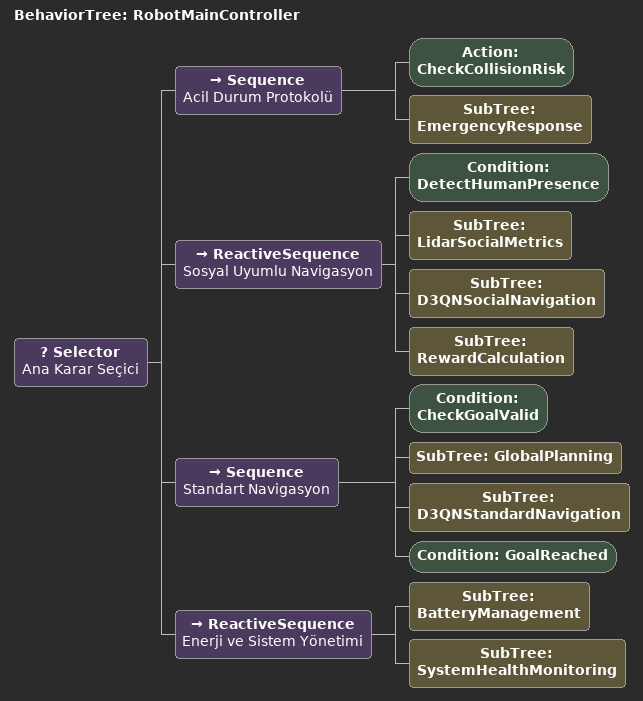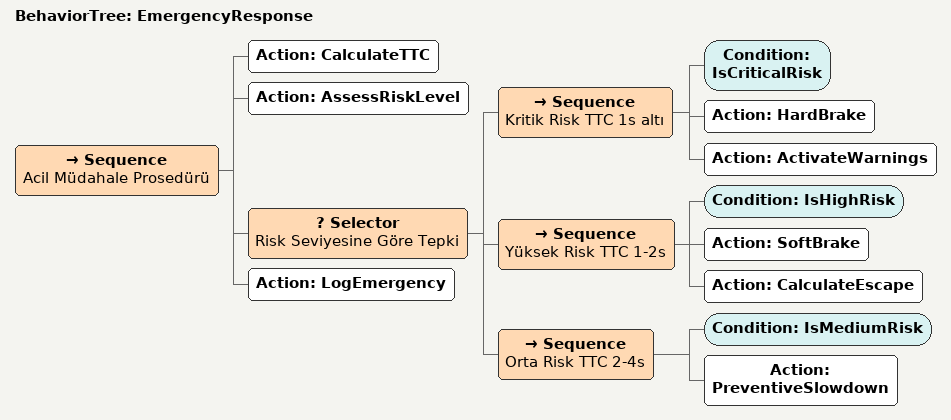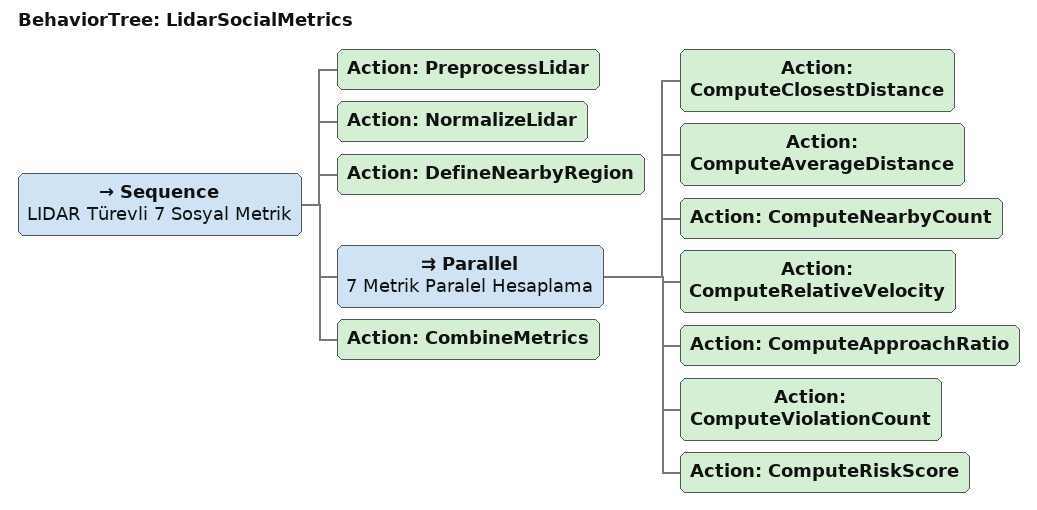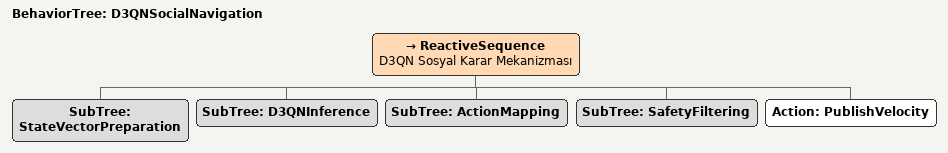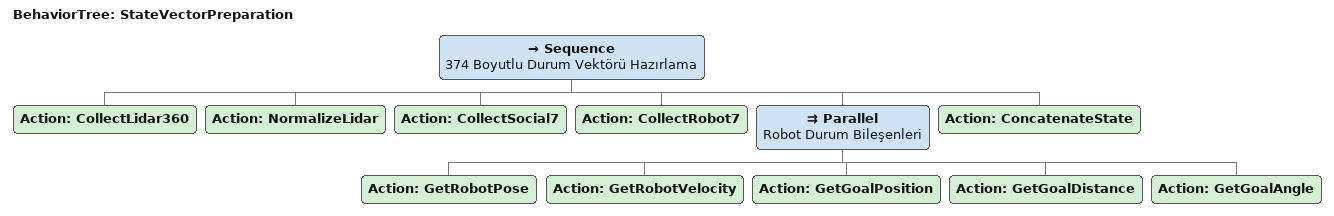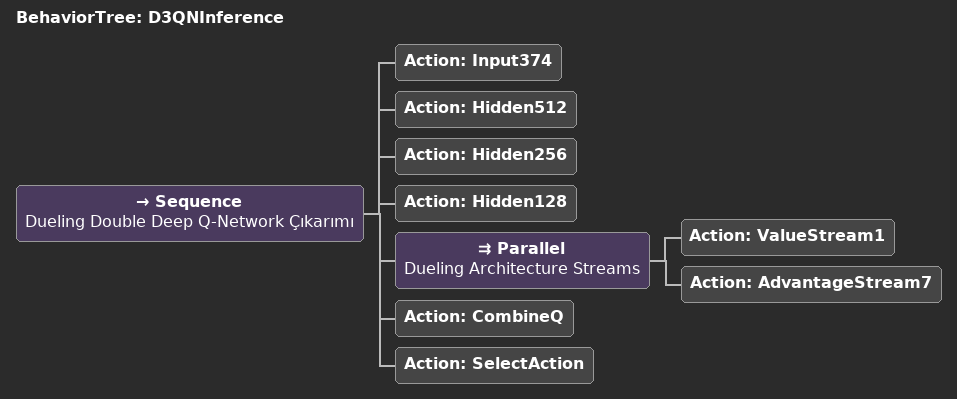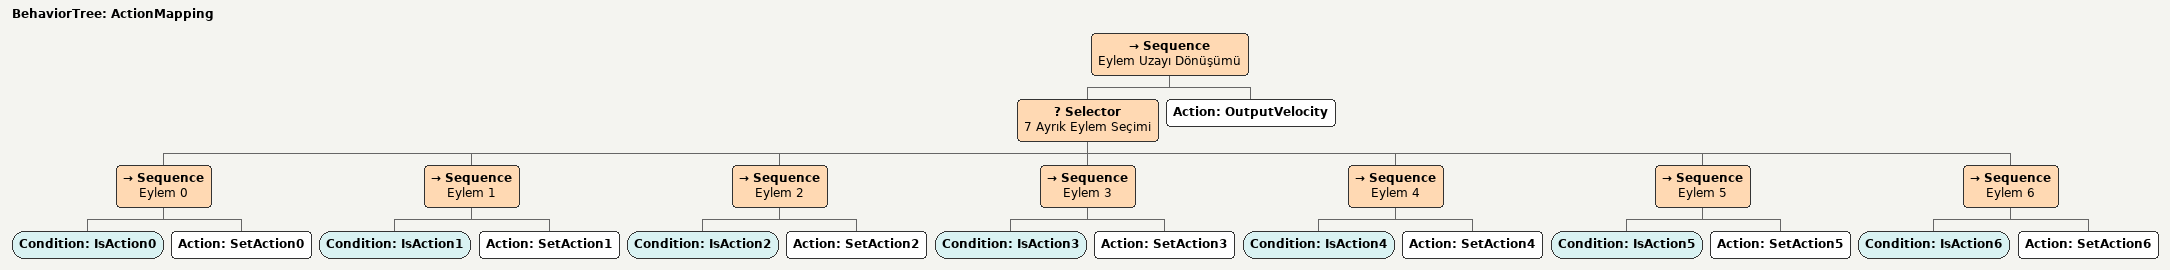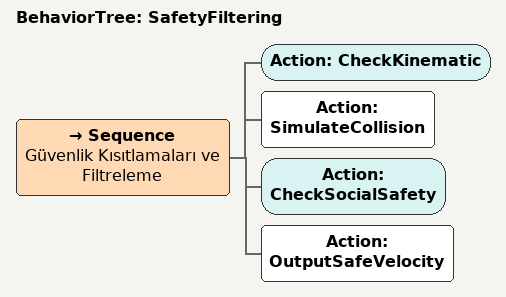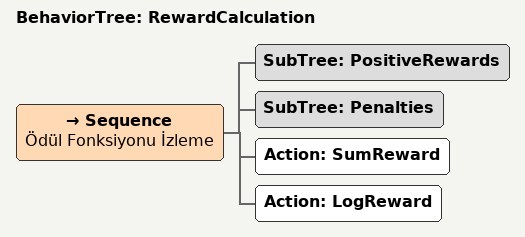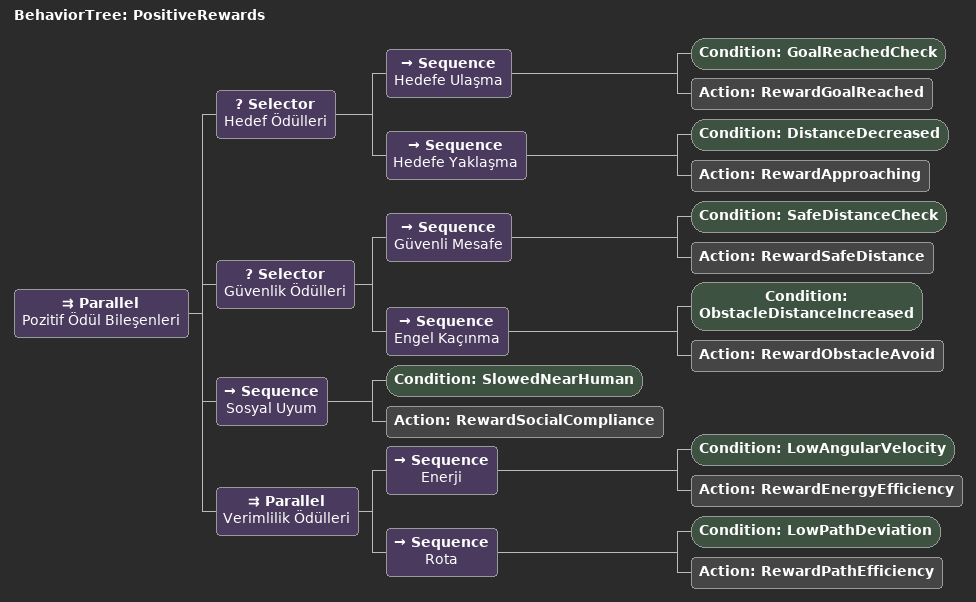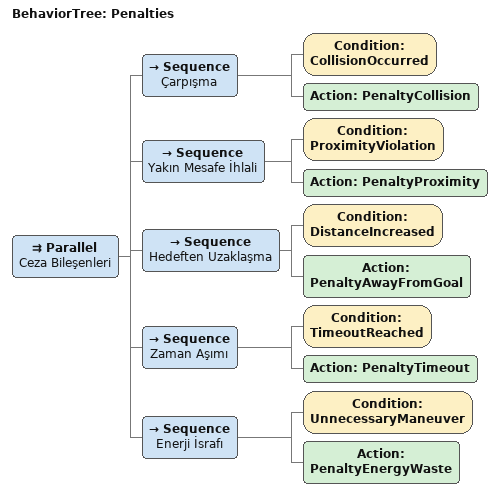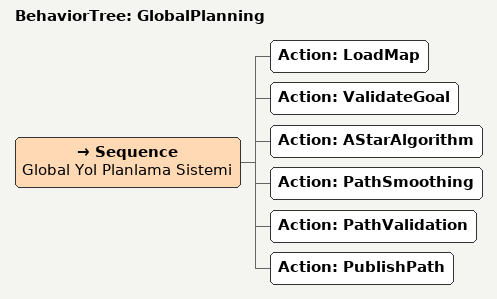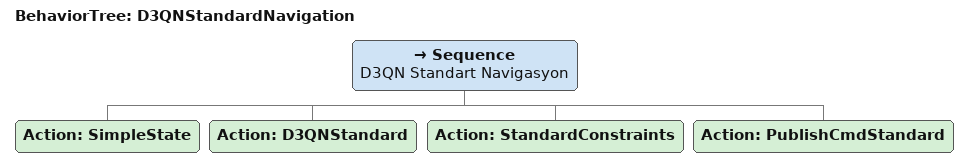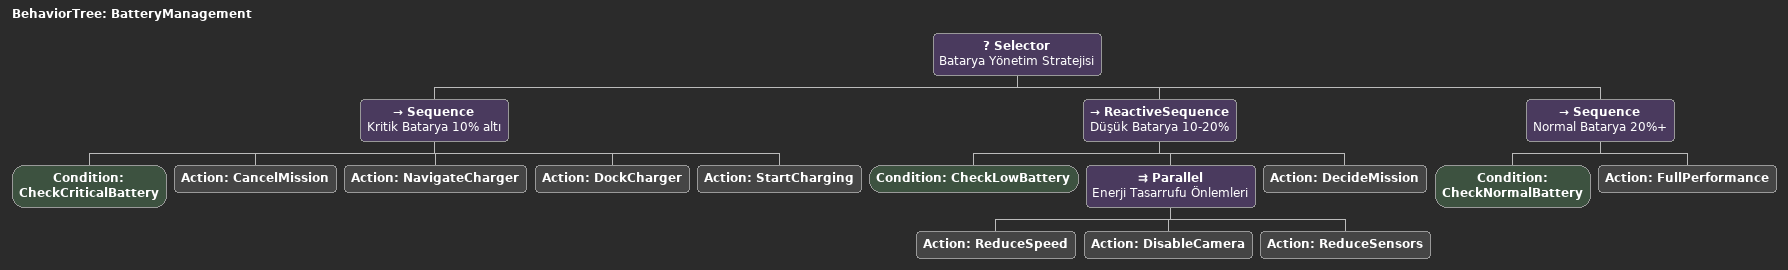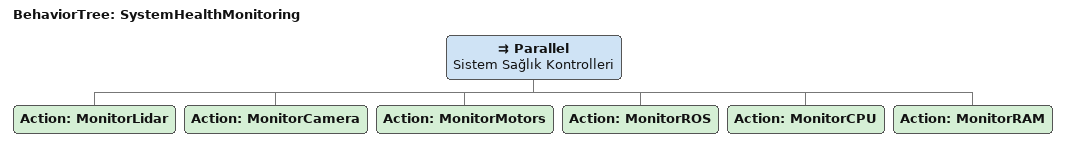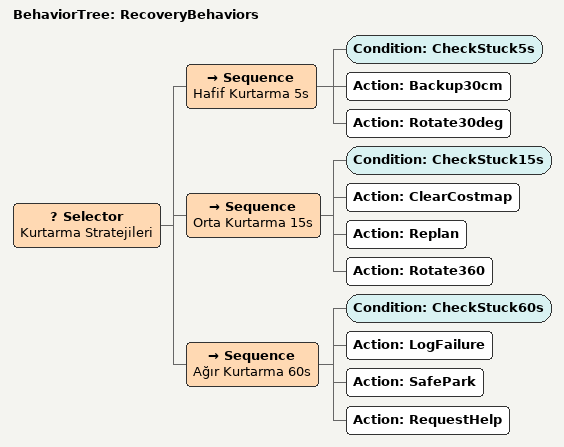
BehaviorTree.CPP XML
<?xml version="1.0" encoding="UTF-8"?>
<root main_tree_to_execute="RobotMainController">

    <BehaviorTree ID="RobotMainController">
        <Selector name="Ana Karar Seçici">

            <Sequence name="Acil Durum Protokolü">
                <Action ID="CheckCollisionRisk"/>
                <SubTree ID="EmergencyResponse"/>
            </Sequence>

            <ReactiveSequence name="Sosyal Uyumlu Navigasyon">
                <Condition ID="DetectHumanPresence"/>
                <SubTree ID="LidarSocialMetrics"/>
                <SubTree ID="D3QNSocialNavigation"/>
                <SubTree ID="RewardCalculation"/>
            </ReactiveSequence>

            <Sequence name="Standart Navigasyon">
                <Condition ID="CheckGoalValid"/>
                <SubTree ID="GlobalPlanning"/>
                <SubTree ID="D3QNStandardNavigation"/>
                <Condition ID="GoalReached"/>
            </Sequence>

            <ReactiveSequence name="Enerji ve Sistem Yönetimi">
                <SubTree ID="BatteryManagement"/>
                <SubTree ID="SystemHealthMonitoring"/>
            </ReactiveSequence>

        </Selector>
    </BehaviorTree>

    <BehaviorTree ID="EmergencyResponse">
        <Sequence name="Acil Müdahale Prosedürü">
            <Action ID="CalculateTTC"/>
            <Action ID="AssessRiskLevel"/>

            <Selector name="Risk Seviyesine Göre Tepki">
                <Sequence name="Kritik Risk TTC 1s altı">
                    <Condition ID="IsCriticalRisk"/>
                    <Action ID="HardBrake"/>
                    <Action ID="ActivateWarnings"/>
                </Sequence>

                <Sequence name="Yüksek Risk TTC 1-2s">
                    <Condition ID="IsHighRisk"/>
                    <Action ID="SoftBrake"/>
                    <Action ID="CalculateEscape"/>
                </Sequence>

                <Sequence name="Orta Risk TTC 2-4s">
                    <Condition ID="IsMediumRisk"/>
                    <Action ID="PreventiveSlowdown"/>
                </Sequence>
            </Selector>

            <Action ID="LogEmergency"/>
        </Sequence>
    </BehaviorTree>

    <BehaviorTree ID="LidarSocialMetrics">
        <Sequence name="LIDAR Türevli 7 Sosyal Metrik">
            <Action ID="PreprocessLidar"/>
            <Action ID="NormalizeLidar"/>
            <Action ID="DefineNearbyRegion"/>

            <Parallel name="7 Metrik Paralel Hesaplama">
                <Action ID="ComputeClosestDistance"/>
                <Action ID="ComputeAverageDistance"/>
                <Action ID="ComputeNearbyCount"/>
                <Action ID="ComputeRelativeVelocity"/>
                <Action ID="ComputeApproachRatio"/>
                <Action ID="ComputeViolationCount"/>
                <Action ID="ComputeRiskScore"/>
            </Parallel>

            <Action ID="CombineMetrics"/>
        </Sequence>
    </BehaviorTree>

    <BehaviorTree ID="D3QNSocialNavigation">
        <ReactiveSequence name="D3QN Sosyal Karar Mekanizması">
            <SubTree ID="StateVectorPreparation"/>
            <SubTree ID="D3QNInference"/>
            <SubTree ID="ActionMapping"/>
            <SubTree ID="SafetyFiltering"/>
            <Action ID="PublishVelocity"/>
        </ReactiveSequence>
    </BehaviorTree>

    <BehaviorTree ID="StateVectorPreparation">
        <Sequence name="374 Boyutlu Durum Vektörü Hazırlama">
            <Action ID="CollectLidar360"/>
            <Action ID="NormalizeLidar"/>
            <Action ID="CollectSocial7"/>
            <Action ID="CollectRobot7"/>

            <Parallel name="Robot Durum Bileşenleri">
                <Action ID="GetRobotPose"/>
                <Action ID="GetRobotVelocity"/>
                <Action ID="GetGoalPosition"/>
                <Action ID="GetGoalDistance"/>
                <Action ID="GetGoalAngle"/>
            </Parallel>

            <Action ID="ConcatenateState"/>
        </Sequence>
    </BehaviorTree>

    <BehaviorTree ID="D3QNInference">
        <Sequence name="Dueling Double Deep Q-Network Çıkarımı">
            <Action ID="Input374"/>
            <Action ID="Hidden512"/>
            <Action ID="Hidden256"/>
            <Action ID="Hidden128"/>

            <Parallel name="Dueling Architecture Streams">
                <Action ID="ValueStream1"/>
                <Action ID="AdvantageStream7"/>
            </Parallel>

            <Action ID="CombineQ"/>
            <Action ID="SelectAction"/>
        </Sequence>
    </BehaviorTree>

    <BehaviorTree ID="ActionMapping">
        <Sequence name="Eylem Uzayı Dönüşümü">
            <Selector name="7 Ayrık Eylem Seçimi">
                <Sequence name="Eylem 0">
                    <Condition ID="IsAction0"/>
                    <Action ID="SetAction0"/>
                </Sequence>
                <Sequence name="Eylem 1">
                    <Condition ID="IsAction1"/>
                    <Action ID="SetAction1"/>
                </Sequence>
                <Sequence name="Eylem 2">
                    <Condition ID="IsAction2"/>
                    <Action ID="SetAction2"/>
                </Sequence>
                <Sequence name="Eylem 3">
                    <Condition ID="IsAction3"/>
                    <Action ID="SetAction3"/>
                </Sequence>
                <Sequence name="Eylem 4">
                    <Condition ID="IsAction4"/>
                    <Action ID="SetAction4"/>
                </Sequence>
                <Sequence name="Eylem 5">
                    <Condition ID="IsAction5"/>
                    <Action ID="SetAction5"/>
                </Sequence>
                <Sequence name="Eylem 6">
                    <Condition ID="IsAction6"/>
                    <Action ID="SetAction6"/>
                </Sequence>
            </Selector>
            <Action ID="OutputVelocity"/>
        </Sequence>
    </BehaviorTree>

    <BehaviorTree ID="SafetyFiltering">
        <Sequence name="Güvenlik Kısıtlamaları ve Filtreleme">
            <Action ID="CheckKinematic"/>
            <Action ID="SimulateCollision"/>
            <Action ID="CheckSocialSafety"/>
            <Action ID="OutputSafeVelocity"/>
        </Sequence>
    </BehaviorTree>

    <BehaviorTree ID="RewardCalculation">
        <Sequence name="Ödül Fonksiyonu İzleme">
            <SubTree ID="PositiveRewards"/>
            <SubTree ID="Penalties"/>
            <Action ID="SumReward"/>
            <Action ID="LogReward"/>
        </Sequence>
    </BehaviorTree>

    <BehaviorTree ID="PositiveRewards">
        <Parallel name="Pozitif Ödül Bileşenleri">
            <Selector name="Hedef Ödülleri">
                <Sequence name="Hedefe Ulaşma">
                    <Condition ID="GoalReachedCheck"/>
                    <Action ID="RewardGoalReached"/>
                </Sequence>
                <Sequence name="Hedefe Yaklaşma">
                    <Condition ID="DistanceDecreased"/>
                    <Action ID="RewardApproaching"/>
                </Sequence>
            </Selector>

            <Selector name="Güvenlik Ödülleri">
                <Sequence name="Güvenli Mesafe">
                    <Condition ID="SafeDistanceCheck"/>
                    <Action ID="RewardSafeDistance"/>
                </Sequence>
                <Sequence name="Engel Kaçınma">
                    <Condition ID="ObstacleDistanceIncreased"/>
                    <Action ID="RewardObstacleAvoid"/>
                </Sequence>
            </Selector>

            <Sequence name="Sosyal Uyum">
                <Condition ID="SlowedNearHuman"/>
                <Action ID="RewardSocialCompliance"/>
            </Sequence>

            <Parallel name="Verimlilik Ödülleri">
                <Sequence name="Enerji">
                    <Condition ID="LowAngularVelocity"/>
                    <Action ID="RewardEnergyEfficiency"/>
                </Sequence>
                <Sequence name="Rota">
                    <Condition ID="LowPathDeviation"/>
                    <Action ID="RewardPathEfficiency"/>
                </Sequence>
            </Parallel>
        </Parallel>
    </BehaviorTree>

    <BehaviorTree ID="Penalties">
        <Parallel name="Ceza Bileşenleri">
            <Sequence name="Çarpışma">
                <Condition ID="CollisionOccurred"/>
                <Action ID="PenaltyCollision"/>
            </Sequence>
            <Sequence name="Yakın Mesafe İhlali">
                <Condition ID="ProximityViolation"/>
                <Action ID="PenaltyProximity"/>
            </Sequence>
            <Sequence name="Hedeften Uzaklaşma">
                <Condition ID="DistanceIncreased"/>
                <Action ID="PenaltyAwayFromGoal"/>
            </Sequence>
            <Sequence name="Zaman Aşımı">
                <Condition ID="TimeoutReached"/>
                <Action ID="PenaltyTimeout"/>
            </Sequence>
            <Sequence name="Enerji İsrafı">
                <Condition ID="UnnecessaryManeuver"/>
                <Action ID="PenaltyEnergyWaste"/>
            </Sequence>
        </Parallel>
    </BehaviorTree>

    <BehaviorTree ID="GlobalPlanning">
        <Sequence name="Global Yol Planlama Sistemi">
            <Action ID="LoadMap"/>
            <Action ID="ValidateGoal"/>
            <Action ID="AStarAlgorithm"/>
            <Action ID="PathSmoothing"/>
            <Action ID="PathValidation"/>
            <Action ID="PublishPath"/>
        </Sequence>
    </BehaviorTree>

    <BehaviorTree ID="D3QNStandardNavigation">
        <Sequence name="D3QN Standart Navigasyon">
            <Action ID="SimpleState"/>
            <Action ID="D3QNStandard"/>
            <Action ID="StandardConstraints"/>
            <Action ID="PublishCmdStandard"/>
        </Sequence>
    </BehaviorTree>

    <BehaviorTree ID="BatteryManagement">
        <Selector name="Batarya Yönetim Stratejisi">
            <Sequence name="Kritik Batarya 10% altı">
                <Condition ID="CheckCriticalBattery"/>
                <Action ID="CancelMission"/>
                <Action ID="NavigateCharger"/>
                <Action ID="DockCharger"/>
                <Action ID="StartCharging"/>
            </Sequence>

            <ReactiveSequence name="Düşük Batarya 10-20%">
                <Condition ID="CheckLowBattery"/>
                <Parallel name="Enerji Tasarrufu Önlemleri">
                    <Action ID="ReduceSpeed"/>
                    <Action ID="DisableCamera"/>
                    <Action ID="ReduceSensors"/>
                </Parallel>
                <Action ID="DecideMission"/>
            </ReactiveSequence>

            <Sequence name="Normal Batarya 20%+">
                <Condition ID="CheckNormalBattery"/>
                <Action ID="FullPerformance"/>
            </Sequence>
        </Selector>
    </BehaviorTree>

    <BehaviorTree ID="SystemHealthMonitoring">
        <Parallel name="Sistem Sağlık Kontrolleri">
            <Action ID="MonitorLidar"/>
            <Action ID="MonitorCamera"/>
            <Action ID="MonitorMotors"/>
            <Action ID="MonitorROS"/>
            <Action ID="MonitorCPU"/>
            <Action ID="MonitorRAM"/>
        </Parallel>
    </BehaviorTree>

    <BehaviorTree ID="RecoveryBehaviors">
        <Selector name="Kurtarma Stratejileri">
            <Sequence name="Hafif Kurtarma 5s">
                <Condition ID="CheckStuck5s"/>
                <Action ID="Backup30cm"/>
                <Action ID="Rotate30deg"/>
            </Sequence>

            <Sequence name="Orta Kurtarma 15s">
                <Condition ID="CheckStuck15s"/>
                <Action ID="ClearCostmap"/>
                <Action ID="Replan"/>
                <Action ID="Rotate360"/>
            </Sequence>

            <Sequence name="Ağır Kurtarma 60s">
                <Condition ID="CheckStuck60s"/>
                <Action ID="LogFailure"/>
                <Action ID="SafePark"/>
                <Action ID="RequestHelp"/>
            </Sequence>
        </Selector>
    </BehaviorTree>

</root>
